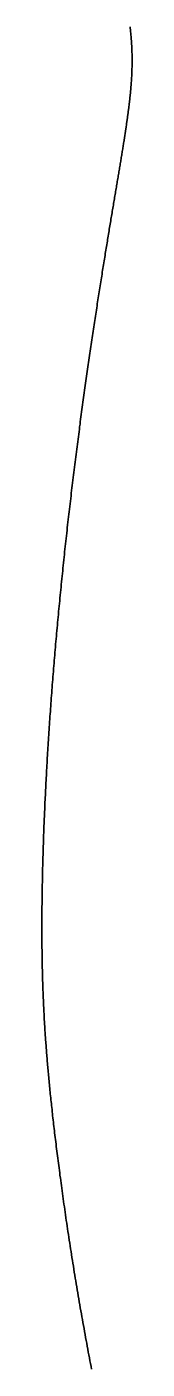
# Model space of a CAD drawing. Header units: inches. Extents: x 130170 to 284068, y 377793 to 804530.
# Drawn here: x 253575.8 to 253580.6, y 738695.2 to 738765.7 of the extents above; entities that cross this region are included whole.
import ezdxf

# ---------------------------------------------------------------- set-up
doc = ezdxf.new("R2010")
doc.units = ezdxf.units.IN
doc.header["$MEASUREMENT"] = 0
doc.layers.add('muni_il', color=7, linetype='Continuous')

msp = doc.modelspace()

# ---------------------------------------------------------------- linework, layer by layer
at = {"layer": 'muni_il'}
for points in [[(253580.468, 738765.692), (253580.473, 738765.646), (253580.479, 738765.6), (253580.484, 738765.554), (253580.488, 738765.508), (253580.493, 738765.463), (253580.498, 738765.417), (253580.502, 738765.372), (253580.507, 738765.327), (253580.511, 738765.282), (253580.515, 738765.238), (253580.519, 738765.193), (253580.522, 738765.149), (253580.526, 738765.104), (253580.53, 738765.06), (253580.533, 738765.016), (253580.536, 738764.972), (253580.539, 738764.929), (253580.542, 738764.885), (253580.545, 738764.842), (253580.548, 738764.798), (253580.55, 738764.755), (253580.553, 738764.712), (253580.555, 738764.668), (253580.557, 738764.625), (253580.559, 738764.582), (253580.561, 738764.539), (253580.563, 738764.497), (253580.565, 738764.454), (253580.566, 738764.411), (253580.568, 738764.368), (253580.569, 738764.326), (253580.57, 738764.283), (253580.571, 738764.241), (253580.572, 738764.198), (253580.573, 738764.155), (253580.573, 738764.113), (253580.574, 738764.07), (253580.574, 738764.028), (253580.575, 738763.986), (253580.575, 738763.943), (253580.575, 738763.901), (253580.575, 738763.858), (253580.574, 738763.816), (253580.574, 738763.773), (253580.573, 738763.731), (253580.573, 738763.688), (253580.572, 738763.646), (253580.571, 738763.603), (253580.57, 738763.56), (253580.569, 738763.518), (253580.568, 738763.475), (253580.567, 738763.432), (253580.565, 738763.389), (253580.564, 738763.346), (253580.562, 738763.303), (253580.56, 738763.26), (253580.558, 738763.217), (253580.556, 738763.174), (253580.554, 738763.13), (253580.552, 738763.087), (253580.549, 738763.043), (253580.547, 738762.999), (253580.544, 738762.956), (253580.541, 738762.912), (253580.539, 738762.868), (253580.536, 738762.823), (253580.533, 738762.779), (253580.529, 738762.735), (253580.526, 738762.69), (253580.523, 738762.645), (253580.519, 738762.6), (253580.515, 738762.555), (253580.512, 738762.51), (253580.508, 738762.465), (253580.504, 738762.419), (253580.5, 738762.374), (253580.495, 738762.328), (253580.491, 738762.281), (253580.486, 738762.235), (253580.482, 738762.189), (253580.477, 738762.142), (253580.473, 738762.095), (253580.468, 738762.048), (253580.463, 738762.001), (253580.458, 738761.953), (253580.452, 738761.906), (253580.447, 738761.858), (253580.441, 738761.81), (253580.436, 738761.761), (253580.43, 738761.712), (253580.425, 738761.664), (253580.419, 738761.614), (253580.413, 738761.565), (253580.407, 738761.515), (253580.4, 738761.465), (253580.394, 738761.415), (253580.388, 738761.365), (253580.381, 738761.314), (253580.375, 738761.263), (253580.368, 738761.212), (253580.361, 738761.16), (253580.354, 738761.109), (253580.347, 738761.056), (253580.34, 738761.004), (253580.333, 738760.951), (253580.325, 738760.898), (253580.318, 738760.845), (253580.31, 738760.791), (253580.303, 738760.737), (253580.295, 738760.683), (253580.287, 738760.628), (253580.279, 738760.573), (253580.271, 738760.518), (253580.263, 738760.463), (253580.255, 738760.407), (253580.246, 738760.351), (253580.238, 738760.294), (253580.229, 738760.237), (253580.221, 738760.18), (253580.212, 738760.122), (253580.203, 738760.064), (253580.194, 738760.006), (253580.185, 738759.947), (253580.176, 738759.888), (253580.167, 738759.829), (253580.157, 738759.769), (253580.148, 738759.709), (253580.138, 738759.648), (253580.129, 738759.587), (253580.119, 738759.526), (253580.109, 738759.464), (253580.099, 738759.402), (253580.089, 738759.34), (253580.079, 738759.277), (253580.069, 738759.213), (253580.058, 738759.15), (253580.048, 738759.086), (253580.037, 738759.021), (253580.027, 738758.956), (253580.016, 738758.891), (253580.005, 738758.825), (253579.995, 738758.759), (253579.984, 738758.693), (253579.973, 738758.626), (253579.961, 738758.558), (253579.95, 738758.49), (253579.939, 738758.422), (253579.928, 738758.354), (253579.916, 738758.285), (253579.904, 738758.215), (253579.893, 738758.145), (253579.881, 738758.075), (253579.869, 738758.004), (253579.857, 738757.933), (253579.845, 738757.861), (253579.833, 738757.789), (253579.821, 738757.716), (253579.809, 738757.643), (253579.796, 738757.569), (253579.784, 738757.496), (253579.771, 738757.421), (253579.759, 738757.346), (253579.746, 738757.271), (253579.733, 738757.195), (253579.721, 738757.119), (253579.708, 738757.042), (253579.695, 738756.965), (253579.682, 738756.888), (253579.668, 738756.809), (253579.655, 738756.731), (253579.642, 738756.652), (253579.628, 738756.572), (253579.615, 738756.492), (253579.602, 738756.412), (253579.588, 738756.331), (253579.574, 738756.25), (253579.56, 738756.168), (253579.547, 738756.086), (253579.533, 738756.003), (253579.519, 738755.919), (253579.505, 738755.836), (253579.491, 738755.751), (253579.476, 738755.667), (253579.462, 738755.581), (253579.448, 738755.496), (253579.433, 738755.41), (253579.419, 738755.323), (253579.404, 738755.236), (253579.39, 738755.148), (253579.375, 738755.06), (253579.36, 738754.972), (253579.345, 738754.883), (253579.331, 738754.793), (253579.316, 738754.703), (253579.301, 738754.612), (253579.286, 738754.521), (253579.271, 738754.43), (253579.255, 738754.338), (253579.24, 738754.246), (253579.225, 738754.153), (253579.21, 738754.059), (253579.194, 738753.965), (253579.179, 738753.871), (253579.163, 738753.776), (253579.148, 738753.681), (253579.132, 738753.585), (253579.116, 738753.488), (253579.101, 738753.391), (253579.085, 738753.294), (253579.069, 738753.196), (253579.053, 738753.098), (253579.037, 738752.999), (253579.021, 738752.9), (253579.005, 738752.8), (253578.989, 738752.7), (253578.973, 738752.599), (253578.957, 738752.498), (253578.94, 738752.396), (253578.924, 738752.294), (253578.908, 738752.191), (253578.891, 738752.088), (253578.875, 738751.985), (253578.859, 738751.881), (253578.842, 738751.776), (253578.826, 738751.671), (253578.809, 738751.566), (253578.793, 738751.46), (253578.776, 738751.353), (253578.759, 738751.246), (253578.742, 738751.139), (253578.726, 738751.031), (253578.709, 738750.922), (253578.692, 738750.814), (253578.675, 738750.704), (253578.658, 738750.595), (253578.642, 738750.484), (253578.625, 738750.374), (253578.608, 738750.263), (253578.591, 738750.151), (253578.574, 738750.039), (253578.557, 738749.927), (253578.54, 738749.814), (253578.522, 738749.7), (253578.505, 738749.586), (253578.488, 738749.472), (253578.471, 738749.357), (253578.454, 738749.242), (253578.437, 738749.126), (253578.42, 738749.01), (253578.402, 738748.894), (253578.385, 738748.777), (253578.368, 738748.659), (253578.35, 738748.541), (253578.333, 738748.423), (253578.316, 738748.304), (253578.298, 738748.185), (253578.281, 738748.066), (253578.264, 738747.946), (253578.247, 738747.825), (253578.229, 738747.704), (253578.212, 738747.583), (253578.194, 738747.462), (253578.177, 738747.339), (253578.16, 738747.217), (253578.142, 738747.094), (253578.125, 738746.971), (253578.107, 738746.847), (253578.09, 738746.723), (253578.073, 738746.599), (253578.055, 738746.474), (253578.038, 738746.348), (253578.021, 738746.223), (253578.003, 738746.097), (253577.986, 738745.97), (253577.968, 738745.843), (253577.951, 738745.716), (253577.934, 738745.589), (253577.916, 738745.461), (253577.899, 738745.332), (253577.882, 738745.204), (253577.864, 738745.075), (253577.847, 738744.945), (253577.83, 738744.816), (253577.812, 738744.686), (253577.795, 738744.555), (253577.778, 738744.424), (253577.761, 738744.293), (253577.744, 738744.162), (253577.726, 738744.03), (253577.709, 738743.898), (253577.692, 738743.766), (253577.675, 738743.633), (253577.658, 738743.5), (253577.641, 738743.367), (253577.624, 738743.233), (253577.607, 738743.099), (253577.59, 738742.965), (253577.573, 738742.83), (253577.556, 738742.695), (253577.539, 738742.56), (253577.522, 738742.425), (253577.505, 738742.289), (253577.489, 738742.153), (253577.472, 738742.017), (253577.455, 738741.88), (253577.439, 738741.743), (253577.422, 738741.606), (253577.405, 738741.469), (253577.389, 738741.332), (253577.372, 738741.194), (253577.356, 738741.056), (253577.339, 738740.918), (253577.323, 738740.779), (253577.307, 738740.641), (253577.291, 738740.502), (253577.274, 738740.363), (253577.258, 738740.223), (253577.242, 738740.084), (253577.226, 738739.944), (253577.21, 738739.804), (253577.194, 738739.664), (253577.178, 738739.524), (253577.162, 738739.383), (253577.146, 738739.243), (253577.131, 738739.102), (253577.115, 738738.961), (253577.099, 738738.82), (253577.084, 738738.679), (253577.068, 738738.537), (253577.053, 738738.396), (253577.038, 738738.254), (253577.022, 738738.112), (253577.007, 738737.97), (253576.992, 738737.828), (253576.977, 738737.686), (253576.962, 738737.544), (253576.947, 738737.401), (253576.932, 738737.259), (253576.917, 738737.116), (253576.902, 738736.974), (253576.888, 738736.831), (253576.873, 738736.688), (253576.859, 738736.545), (253576.844, 738736.402), (253576.83, 738736.259), (253576.816, 738736.116), (253576.801, 738735.973), (253576.787, 738735.83), (253576.773, 738735.687), (253576.759, 738735.544), (253576.745, 738735.401), (253576.732, 738735.258), (253576.718, 738735.115), (253576.704, 738734.971), (253576.691, 738734.828), (253576.677, 738734.685), (253576.664, 738734.542), (253576.651, 738734.399), (253576.638, 738734.256), (253576.625, 738734.113), (253576.612, 738733.97), (253576.599, 738733.827), (253576.586, 738733.684), (253576.573, 738733.541), (253576.561, 738733.399), (253576.548, 738733.256), (253576.536, 738733.114), (253576.523, 738732.971), (253576.511, 738732.829), (253576.499, 738732.686), (253576.487, 738732.544), (253576.475, 738732.402), (253576.463, 738732.26), (253576.452, 738732.119), (253576.44, 738731.977), (253576.428, 738731.836), (253576.417, 738731.694), (253576.406, 738731.553), (253576.395, 738731.412), (253576.383, 738731.271), (253576.372, 738731.13), (253576.362, 738730.99), (253576.351, 738730.85), (253576.34, 738730.71), (253576.33, 738730.57), (253576.319, 738730.43), (253576.309, 738730.29), (253576.298, 738730.151), (253576.288, 738730.012), (253576.278, 738729.873), (253576.268, 738729.735), (253576.259, 738729.596), (253576.249, 738729.458), (253576.239, 738729.321), (253576.23, 738729.183), (253576.22, 738729.046), (253576.211, 738728.909), (253576.202, 738728.772), (253576.193, 738728.636), (253576.184, 738728.5), (253576.175, 738728.364), (253576.167, 738728.228), (253576.158, 738728.093), (253576.15, 738727.958), (253576.141, 738727.823), (253576.133, 738727.689), (253576.125, 738727.555), (253576.117, 738727.422), (253576.109, 738727.289), (253576.101, 738727.156), (253576.093, 738727.023), (253576.086, 738726.891), (253576.078, 738726.76), (253576.071, 738726.628), (253576.064, 738726.497), (253576.057, 738726.367), (253576.05, 738726.236), (253576.043, 738726.107), (253576.036, 738725.977), (253576.03, 738725.848), (253576.023, 738725.72), (253576.016, 738725.592), (253576.01, 738725.464), (253576.004, 738725.337), (253575.998, 738725.21), (253575.992, 738725.083), (253575.986, 738724.957), (253575.98, 738724.832), (253575.975, 738724.707), (253575.969, 738724.582), (253575.964, 738724.458), (253575.958, 738724.334), (253575.953, 738724.211), (253575.948, 738724.088), (253575.943, 738723.966), (253575.938, 738723.844), (253575.933, 738723.723), (253575.929, 738723.602), (253575.924, 738723.482), (253575.92, 738723.362), (253575.915, 738723.243), (253575.911, 738723.124), (253575.907, 738723.005), (253575.903, 738722.888), (253575.899, 738722.77), (253575.895, 738722.654), (253575.892, 738722.537), (253575.888, 738722.422), (253575.885, 738722.306), (253575.881, 738722.192), (253575.878, 738722.078), (253575.875, 738721.964), (253575.872, 738721.851), (253575.868, 738721.738), (253575.866, 738721.626), (253575.863, 738721.514), (253575.86, 738721.404), (253575.858, 738721.293), (253575.855, 738721.183), (253575.853, 738721.074), (253575.85, 738720.965), (253575.848, 738720.857), (253575.846, 738720.749), (253575.844, 738720.641), (253575.842, 738720.535), (253575.84, 738720.429), (253575.838, 738720.323), (253575.837, 738720.218), (253575.835, 738720.113), (253575.834, 738720.009), (253575.833, 738719.906), (253575.831, 738719.803), (253575.83, 738719.7), (253575.829, 738719.598), (253575.828, 738719.497), (253575.827, 738719.396), (253575.826, 738719.296), (253575.826, 738719.196), (253575.825, 738719.097), (253575.824, 738718.998), (253575.824, 738718.9), (253575.823, 738718.802), (253575.823, 738718.705), (253575.823, 738718.608), (253575.823, 738718.512), (253575.823, 738718.416), (253575.823, 738718.321), (253575.823, 738718.226), (253575.823, 738718.132), (253575.823, 738718.038), (253575.824, 738717.944), (253575.824, 738717.851), (253575.825, 738717.759), (253575.825, 738717.667), (253575.826, 738717.575), (253575.827, 738717.484), (253575.827, 738717.394), (253575.828, 738717.303), (253575.829, 738717.213), (253575.83, 738717.124), (253575.831, 738717.035), (253575.833, 738716.946), (253575.834, 738716.858), (253575.835, 738716.77), (253575.837, 738716.683), (253575.838, 738716.596), (253575.84, 738716.509), (253575.842, 738716.422), (253575.843, 738716.336), (253575.845, 738716.251), (253575.847, 738716.165), (253575.849, 738716.08), (253575.851, 738715.995), (253575.853, 738715.911), (253575.856, 738715.827), (253575.858, 738715.743), (253575.86, 738715.659), (253575.863, 738715.575), (253575.865, 738715.492), (253575.868, 738715.409), (253575.871, 738715.326), (253575.874, 738715.244), (253575.876, 738715.161), (253575.879, 738715.079), (253575.882, 738714.997), (253575.886, 738714.915), (253575.889, 738714.833), (253575.892, 738714.752), (253575.895, 738714.67), (253575.899, 738714.589), (253575.902, 738714.507), (253575.906, 738714.426), (253575.91, 738714.345), (253575.913, 738714.264), (253575.917, 738714.183), (253575.921, 738714.102), (253575.925, 738714.02), (253575.929, 738713.939), (253575.934, 738713.858), (253575.938, 738713.777), (253575.942, 738713.696), (253575.947, 738713.614), (253575.951, 738713.533), (253575.956, 738713.452), (253575.961, 738713.37), (253575.966, 738713.288), (253575.971, 738713.207), (253575.976, 738713.125), (253575.981, 738713.042), (253575.986, 738712.96), (253575.992, 738712.877), (253575.997, 738712.795), (253576.003, 738712.712), (253576.009, 738712.628), (253576.014, 738712.545), (253576.02, 738712.461), (253576.026, 738712.377), (253576.032, 738712.292), (253576.039, 738712.208), (253576.045, 738712.123), (253576.052, 738712.037), (253576.058, 738711.951), (253576.065, 738711.865), (253576.072, 738711.778), (253576.079, 738711.691), (253576.086, 738711.604), (253576.093, 738711.516), (253576.1, 738711.427), (253576.108, 738711.339), (253576.115, 738711.249), (253576.123, 738711.159), (253576.131, 738711.069), (253576.139, 738710.978), (253576.147, 738710.886), (253576.156, 738710.794), (253576.164, 738710.702), (253576.173, 738710.608), (253576.181, 738710.514), (253576.19, 738710.42), (253576.199, 738710.325), (253576.209, 738710.229), (253576.218, 738710.132), (253576.227, 738710.035), (253576.237, 738709.937), (253576.247, 738709.839), (253576.257, 738709.74), (253576.267, 738709.64), (253576.277, 738709.539), (253576.288, 738709.438), (253576.299, 738709.335), (253576.309, 738709.232), (253576.321, 738709.129), (253576.332, 738709.024), (253576.343, 738708.919), (253576.355, 738708.813), (253576.366, 738708.706), (253576.378, 738708.598), (253576.39, 738708.489), (253576.403, 738708.38), (253576.415, 738708.269), (253576.428, 738708.158), (253576.441, 738708.046), (253576.454, 738707.933), (253576.467, 738707.82), (253576.48, 738707.705), (253576.494, 738707.589), (253576.508, 738707.473), (253576.522, 738707.356), (253576.536, 738707.238), (253576.551, 738707.119), (253576.566, 738706.999), (253576.581, 738706.878), (253576.596, 738706.756), (253576.611, 738706.633), (253576.627, 738706.51), (253576.642, 738706.385), (253576.658, 738706.26), (253576.675, 738706.134), (253576.691, 738706.006), (253576.708, 738705.878), (253576.724, 738705.75), (253576.742, 738705.62), (253576.759, 738705.489), (253576.776, 738705.357), (253576.794, 738705.225), (253576.812, 738705.092), (253576.83, 738704.957), (253576.849, 738704.822), (253576.868, 738704.687), (253576.886, 738704.55), (253576.906, 738704.412), (253576.925, 738704.274), (253576.944, 738704.135), (253576.964, 738703.995), (253576.984, 738703.854), (253577.005, 738703.713), (253577.025, 738703.57), (253577.046, 738703.427), (253577.067, 738703.284), (253577.088, 738703.139), (253577.109, 738702.994), (253577.131, 738702.848), (253577.153, 738702.702), (253577.175, 738702.554), (253577.197, 738702.407), (253577.22, 738702.258), (253577.242, 738702.109), (253577.265, 738701.959), (253577.288, 738701.809), (253577.312, 738701.659), (253577.335, 738701.507), (253577.359, 738701.356), (253577.383, 738701.203), (253577.407, 738701.051), (253577.432, 738700.898), (253577.456, 738700.744), (253577.481, 738700.59), (253577.506, 738700.436), (253577.531, 738700.281), (253577.557, 738700.126), (253577.582, 738699.971), (253577.608, 738699.816), (253577.634, 738699.66), (253577.66, 738699.504), (253577.686, 738699.348), (253577.713, 738699.192), (253577.739, 738699.035), (253577.766, 738698.879), (253577.793, 738698.722), (253577.82, 738698.566), (253577.847, 738698.409), (253577.874, 738698.252), (253577.902, 738698.096), (253577.929, 738697.94), (253577.957, 738697.783), (253577.985, 738697.627), (253578.013, 738697.471), (253578.041, 738697.316), (253578.069, 738697.16), (253578.097, 738697.005), (253578.126, 738696.85), (253578.154, 738696.695), (253578.182, 738696.541), (253578.211, 738696.387), (253578.24, 738696.234), (253578.268, 738696.081), (253578.297, 738695.929), (253578.326, 738695.777), (253578.355, 738695.625), (253578.384, 738695.475), (253578.412, 738695.325), (253578.441, 738695.175)], [(253578.441, 738695.175), (253578.412, 738695.325), (253578.384, 738695.475), (253578.355, 738695.625), (253578.326, 738695.777), (253578.297, 738695.929), (253578.268, 738696.081), (253578.24, 738696.234), (253578.211, 738696.387), (253578.182, 738696.541), (253578.154, 738696.695), (253578.126, 738696.85), (253578.097, 738697.005), (253578.069, 738697.16), (253578.041, 738697.316), (253578.013, 738697.471), (253577.985, 738697.627), (253577.957, 738697.783), (253577.929, 738697.94), (253577.902, 738698.096), (253577.874, 738698.252), (253577.847, 738698.409), (253577.82, 738698.566), (253577.793, 738698.722), (253577.766, 738698.879), (253577.739, 738699.035), (253577.713, 738699.192), (253577.686, 738699.348), (253577.66, 738699.504), (253577.634, 738699.66), (253577.608, 738699.816), (253577.582, 738699.971), (253577.557, 738700.126), (253577.531, 738700.281), (253577.506, 738700.436), (253577.481, 738700.59), (253577.456, 738700.744), (253577.432, 738700.898), (253577.407, 738701.051), (253577.383, 738701.203), (253577.359, 738701.356), (253577.335, 738701.507), (253577.312, 738701.659), (253577.288, 738701.809), (253577.265, 738701.959), (253577.242, 738702.109), (253577.22, 738702.258), (253577.197, 738702.407), (253577.175, 738702.554), (253577.153, 738702.702), (253577.131, 738702.848), (253577.109, 738702.994), (253577.088, 738703.139), (253577.067, 738703.284), (253577.046, 738703.427), (253577.025, 738703.57), (253577.005, 738703.713), (253576.984, 738703.854), (253576.964, 738703.995), (253576.944, 738704.135), (253576.925, 738704.274), (253576.906, 738704.412), (253576.886, 738704.55), (253576.868, 738704.687), (253576.849, 738704.822), (253576.83, 738704.957), (253576.812, 738705.092), (253576.794, 738705.225), (253576.776, 738705.357), (253576.759, 738705.489), (253576.742, 738705.62), (253576.724, 738705.75), (253576.708, 738705.878), (253576.691, 738706.006), (253576.675, 738706.134), (253576.658, 738706.26), (253576.642, 738706.385), (253576.627, 738706.51), (253576.611, 738706.633), (253576.596, 738706.756), (253576.581, 738706.878), (253576.566, 738706.999), (253576.551, 738707.119), (253576.536, 738707.238), (253576.522, 738707.356), (253576.508, 738707.473), (253576.494, 738707.589), (253576.48, 738707.705), (253576.467, 738707.82), (253576.454, 738707.933), (253576.441, 738708.046), (253576.428, 738708.158), (253576.415, 738708.269), (253576.403, 738708.38), (253576.39, 738708.489), (253576.378, 738708.598), (253576.366, 738708.706), (253576.355, 738708.813), (253576.343, 738708.919), (253576.332, 738709.024), (253576.321, 738709.129), (253576.309, 738709.232), (253576.299, 738709.335), (253576.288, 738709.438), (253576.277, 738709.539), (253576.267, 738709.64), (253576.257, 738709.74), (253576.247, 738709.839), (253576.237, 738709.937), (253576.227, 738710.035), (253576.218, 738710.132), (253576.209, 738710.229), (253576.199, 738710.325), (253576.19, 738710.42), (253576.181, 738710.514), (253576.173, 738710.608), (253576.164, 738710.702), (253576.156, 738710.794), (253576.147, 738710.886), (253576.139, 738710.978), (253576.131, 738711.069), (253576.123, 738711.159), (253576.115, 738711.249), (253576.108, 738711.339), (253576.1, 738711.427), (253576.093, 738711.516), (253576.086, 738711.604), (253576.079, 738711.691), (253576.072, 738711.778), (253576.065, 738711.865), (253576.058, 738711.951), (253576.052, 738712.037), (253576.045, 738712.123), (253576.039, 738712.208), (253576.032, 738712.292), (253576.026, 738712.377), (253576.02, 738712.461), (253576.014, 738712.545), (253576.009, 738712.628), (253576.003, 738712.712), (253575.997, 738712.795), (253575.992, 738712.877), (253575.986, 738712.96), (253575.981, 738713.042), (253575.976, 738713.125), (253575.971, 738713.207), (253575.966, 738713.288), (253575.961, 738713.37), (253575.956, 738713.452), (253575.951, 738713.533), (253575.947, 738713.614), (253575.942, 738713.696), (253575.938, 738713.777), (253575.934, 738713.858), (253575.929, 738713.939), (253575.925, 738714.02), (253575.921, 738714.102), (253575.917, 738714.183), (253575.913, 738714.264), (253575.91, 738714.345), (253575.906, 738714.426), (253575.902, 738714.507), (253575.899, 738714.589), (253575.895, 738714.67), (253575.892, 738714.752), (253575.889, 738714.833), (253575.886, 738714.915), (253575.882, 738714.997), (253575.879, 738715.079), (253575.876, 738715.161), (253575.874, 738715.244), (253575.871, 738715.326), (253575.868, 738715.409), (253575.865, 738715.492), (253575.863, 738715.575), (253575.86, 738715.659), (253575.858, 738715.743), (253575.856, 738715.827), (253575.853, 738715.911), (253575.851, 738715.995), (253575.849, 738716.08), (253575.847, 738716.165), (253575.845, 738716.251), (253575.843, 738716.336), (253575.842, 738716.422), (253575.84, 738716.509), (253575.838, 738716.596), (253575.837, 738716.683), (253575.835, 738716.77), (253575.834, 738716.858), (253575.833, 738716.946), (253575.831, 738717.035), (253575.83, 738717.124), (253575.829, 738717.213), (253575.828, 738717.303), (253575.827, 738717.394), (253575.827, 738717.484), (253575.826, 738717.575), (253575.825, 738717.667), (253575.825, 738717.759), (253575.824, 738717.851), (253575.824, 738717.944), (253575.823, 738718.038), (253575.823, 738718.132), (253575.823, 738718.226), (253575.823, 738718.321), (253575.823, 738718.416), (253575.823, 738718.512), (253575.823, 738718.608), (253575.823, 738718.705), (253575.823, 738718.802), (253575.824, 738718.9), (253575.824, 738718.998), (253575.825, 738719.097), (253575.826, 738719.196), (253575.826, 738719.296), (253575.827, 738719.396), (253575.828, 738719.497), (253575.829, 738719.598), (253575.83, 738719.7), (253575.831, 738719.803), (253575.833, 738719.906), (253575.834, 738720.009), (253575.835, 738720.113), (253575.837, 738720.218), (253575.838, 738720.323), (253575.84, 738720.429), (253575.842, 738720.535), (253575.844, 738720.641), (253575.846, 738720.749), (253575.848, 738720.857), (253575.85, 738720.965), (253575.853, 738721.074), (253575.855, 738721.183), (253575.858, 738721.293), (253575.86, 738721.404), (253575.863, 738721.514), (253575.866, 738721.626), (253575.868, 738721.738), (253575.872, 738721.851), (253575.875, 738721.964), (253575.878, 738722.078), (253575.881, 738722.192), (253575.885, 738722.306), (253575.888, 738722.422), (253575.892, 738722.537), (253575.895, 738722.654), (253575.899, 738722.77), (253575.903, 738722.888), (253575.907, 738723.005), (253575.911, 738723.124), (253575.915, 738723.243), (253575.92, 738723.362), (253575.924, 738723.482), (253575.929, 738723.602), (253575.933, 738723.723), (253575.938, 738723.844), (253575.943, 738723.966), (253575.948, 738724.088), (253575.953, 738724.211), (253575.958, 738724.334), (253575.964, 738724.458), (253575.969, 738724.582), (253575.975, 738724.707), (253575.98, 738724.832), (253575.986, 738724.957), (253575.992, 738725.083), (253575.998, 738725.21), (253576.004, 738725.337), (253576.01, 738725.464), (253576.016, 738725.592), (253576.023, 738725.72), (253576.03, 738725.848), (253576.036, 738725.977), (253576.043, 738726.107), (253576.05, 738726.236), (253576.057, 738726.367), (253576.064, 738726.497), (253576.071, 738726.628), (253576.078, 738726.76), (253576.086, 738726.891), (253576.093, 738727.023), (253576.101, 738727.156), (253576.109, 738727.289), (253576.117, 738727.422), (253576.125, 738727.555), (253576.133, 738727.689), (253576.141, 738727.823), (253576.15, 738727.958), (253576.158, 738728.093), (253576.167, 738728.228), (253576.175, 738728.364), (253576.184, 738728.5), (253576.193, 738728.636), (253576.202, 738728.772), (253576.211, 738728.909), (253576.22, 738729.046), (253576.23, 738729.183), (253576.239, 738729.321), (253576.249, 738729.458), (253576.259, 738729.596), (253576.268, 738729.735), (253576.278, 738729.873), (253576.288, 738730.012), (253576.298, 738730.151), (253576.309, 738730.29), (253576.319, 738730.43), (253576.33, 738730.57), (253576.34, 738730.71), (253576.351, 738730.85), (253576.362, 738730.99), (253576.372, 738731.13), (253576.383, 738731.271), (253576.395, 738731.412), (253576.406, 738731.553), (253576.417, 738731.694), (253576.428, 738731.836), (253576.44, 738731.977), (253576.452, 738732.119), (253576.463, 738732.26), (253576.475, 738732.402), (253576.487, 738732.544), (253576.499, 738732.686), (253576.511, 738732.829), (253576.523, 738732.971), (253576.536, 738733.114), (253576.548, 738733.256), (253576.561, 738733.399), (253576.573, 738733.541), (253576.586, 738733.684), (253576.599, 738733.827), (253576.612, 738733.97), (253576.625, 738734.113), (253576.638, 738734.256), (253576.651, 738734.399), (253576.664, 738734.542), (253576.677, 738734.685), (253576.691, 738734.828), (253576.704, 738734.971), (253576.718, 738735.115), (253576.732, 738735.258), (253576.745, 738735.401), (253576.759, 738735.544), (253576.773, 738735.687), (253576.787, 738735.83), (253576.801, 738735.973), (253576.816, 738736.116), (253576.83, 738736.259), (253576.844, 738736.402), (253576.859, 738736.545), (253576.873, 738736.688), (253576.888, 738736.831), (253576.902, 738736.974), (253576.917, 738737.116), (253576.932, 738737.259), (253576.947, 738737.401), (253576.962, 738737.544), (253576.977, 738737.686), (253576.992, 738737.828), (253577.007, 738737.97), (253577.022, 738738.112), (253577.038, 738738.254), (253577.053, 738738.396), (253577.068, 738738.537), (253577.084, 738738.679), (253577.099, 738738.82), (253577.115, 738738.961), (253577.131, 738739.102), (253577.146, 738739.243), (253577.162, 738739.383), (253577.178, 738739.524), (253577.194, 738739.664), (253577.21, 738739.804), (253577.226, 738739.944), (253577.242, 738740.084), (253577.258, 738740.223), (253577.274, 738740.363), (253577.291, 738740.502), (253577.307, 738740.641), (253577.323, 738740.779), (253577.339, 738740.918), (253577.356, 738741.056), (253577.372, 738741.194), (253577.389, 738741.332), (253577.405, 738741.469), (253577.422, 738741.606), (253577.439, 738741.743), (253577.455, 738741.88), (253577.472, 738742.017), (253577.489, 738742.153), (253577.505, 738742.289), (253577.522, 738742.425), (253577.539, 738742.56), (253577.556, 738742.695), (253577.573, 738742.83), (253577.59, 738742.965), (253577.607, 738743.099), (253577.624, 738743.233), (253577.641, 738743.367), (253577.658, 738743.5), (253577.675, 738743.633), (253577.692, 738743.766), (253577.709, 738743.898), (253577.726, 738744.03), (253577.744, 738744.162), (253577.761, 738744.293), (253577.778, 738744.424), (253577.795, 738744.555), (253577.812, 738744.686), (253577.83, 738744.816), (253577.847, 738744.945), (253577.864, 738745.075), (253577.882, 738745.204), (253577.899, 738745.332), (253577.916, 738745.461), (253577.934, 738745.589), (253577.951, 738745.716), (253577.968, 738745.843), (253577.986, 738745.97), (253578.003, 738746.097), (253578.021, 738746.223), (253578.038, 738746.348), (253578.055, 738746.474), (253578.073, 738746.599), (253578.09, 738746.723), (253578.107, 738746.847), (253578.125, 738746.971), (253578.142, 738747.094), (253578.16, 738747.217), (253578.177, 738747.339), (253578.194, 738747.462), (253578.212, 738747.583), (253578.229, 738747.704), (253578.247, 738747.825), (253578.264, 738747.946), (253578.281, 738748.066), (253578.298, 738748.185), (253578.316, 738748.304), (253578.333, 738748.423), (253578.35, 738748.541), (253578.368, 738748.659), (253578.385, 738748.777), (253578.402, 738748.894), (253578.42, 738749.01), (253578.437, 738749.126), (253578.454, 738749.242), (253578.471, 738749.357), (253578.488, 738749.472), (253578.505, 738749.586), (253578.522, 738749.7), (253578.54, 738749.814), (253578.557, 738749.927), (253578.574, 738750.039), (253578.591, 738750.151), (253578.608, 738750.263), (253578.625, 738750.374), (253578.642, 738750.484), (253578.658, 738750.595), (253578.675, 738750.704), (253578.692, 738750.814), (253578.709, 738750.922), (253578.726, 738751.031), (253578.742, 738751.139), (253578.759, 738751.246), (253578.776, 738751.353), (253578.793, 738751.46), (253578.809, 738751.566), (253578.826, 738751.671), (253578.842, 738751.776), (253578.859, 738751.881), (253578.875, 738751.985), (253578.891, 738752.088), (253578.908, 738752.191), (253578.924, 738752.294), (253578.94, 738752.396), (253578.957, 738752.498), (253578.973, 738752.599), (253578.989, 738752.7), (253579.005, 738752.8), (253579.021, 738752.9), (253579.037, 738752.999), (253579.053, 738753.098), (253579.069, 738753.196), (253579.085, 738753.294), (253579.101, 738753.391), (253579.116, 738753.488), (253579.132, 738753.585), (253579.148, 738753.681), (253579.163, 738753.776), (253579.179, 738753.871), (253579.194, 738753.965), (253579.21, 738754.059), (253579.225, 738754.153), (253579.24, 738754.246), (253579.255, 738754.338), (253579.271, 738754.43), (253579.286, 738754.521), (253579.301, 738754.612), (253579.316, 738754.703), (253579.331, 738754.793), (253579.345, 738754.883), (253579.36, 738754.972), (253579.375, 738755.06), (253579.39, 738755.148), (253579.404, 738755.236), (253579.419, 738755.323), (253579.433, 738755.41), (253579.448, 738755.496), (253579.462, 738755.581), (253579.476, 738755.667), (253579.491, 738755.751), (253579.505, 738755.836), (253579.519, 738755.919), (253579.533, 738756.003), (253579.547, 738756.086), (253579.56, 738756.168), (253579.574, 738756.25), (253579.588, 738756.331), (253579.602, 738756.412), (253579.615, 738756.492), (253579.628, 738756.572), (253579.642, 738756.652), (253579.655, 738756.731), (253579.668, 738756.809), (253579.682, 738756.888), (253579.695, 738756.965), (253579.708, 738757.042), (253579.721, 738757.119), (253579.733, 738757.195), (253579.746, 738757.271), (253579.759, 738757.346), (253579.771, 738757.421), (253579.784, 738757.496), (253579.796, 738757.569), (253579.809, 738757.643), (253579.821, 738757.716), (253579.833, 738757.789), (253579.845, 738757.861), (253579.857, 738757.933), (253579.869, 738758.004), (253579.881, 738758.075), (253579.893, 738758.145), (253579.904, 738758.215), (253579.916, 738758.285), (253579.928, 738758.354), (253579.939, 738758.422), (253579.95, 738758.49), (253579.961, 738758.558), (253579.973, 738758.626), (253579.984, 738758.693), (253579.995, 738758.759), (253580.005, 738758.825), (253580.016, 738758.891), (253580.027, 738758.956), (253580.037, 738759.021), (253580.048, 738759.086), (253580.058, 738759.15), (253580.069, 738759.213), (253580.079, 738759.277), (253580.089, 738759.34), (253580.099, 738759.402), (253580.109, 738759.464), (253580.119, 738759.526), (253580.129, 738759.587), (253580.138, 738759.648), (253580.148, 738759.709), (253580.157, 738759.769), (253580.167, 738759.829), (253580.176, 738759.888), (253580.185, 738759.947), (253580.194, 738760.006), (253580.203, 738760.064), (253580.212, 738760.122), (253580.221, 738760.18), (253580.229, 738760.237), (253580.238, 738760.294), (253580.246, 738760.351), (253580.255, 738760.407), (253580.263, 738760.463), (253580.271, 738760.518), (253580.279, 738760.573), (253580.287, 738760.628), (253580.295, 738760.683), (253580.303, 738760.737), (253580.31, 738760.791), (253580.318, 738760.845), (253580.325, 738760.898), (253580.333, 738760.951), (253580.34, 738761.004), (253580.347, 738761.056), (253580.354, 738761.109), (253580.361, 738761.16), (253580.368, 738761.212), (253580.375, 738761.263), (253580.381, 738761.314), (253580.388, 738761.365), (253580.394, 738761.415), (253580.4, 738761.465), (253580.407, 738761.515), (253580.413, 738761.565), (253580.419, 738761.614), (253580.425, 738761.664), (253580.43, 738761.712), (253580.436, 738761.761), (253580.441, 738761.81), (253580.447, 738761.858), (253580.452, 738761.906), (253580.458, 738761.953), (253580.463, 738762.001), (253580.468, 738762.048), (253580.473, 738762.095), (253580.477, 738762.142), (253580.482, 738762.189), (253580.486, 738762.235), (253580.491, 738762.281), (253580.495, 738762.328), (253580.5, 738762.374), (253580.504, 738762.419), (253580.508, 738762.465), (253580.512, 738762.51), (253580.515, 738762.555), (253580.519, 738762.6), (253580.523, 738762.645), (253580.526, 738762.69), (253580.529, 738762.735), (253580.533, 738762.779), (253580.536, 738762.823), (253580.539, 738762.868), (253580.541, 738762.912), (253580.544, 738762.956), (253580.547, 738762.999), (253580.549, 738763.043), (253580.552, 738763.087), (253580.554, 738763.13), (253580.556, 738763.174), (253580.558, 738763.217), (253580.56, 738763.26), (253580.562, 738763.303), (253580.564, 738763.346), (253580.565, 738763.389), (253580.567, 738763.432), (253580.568, 738763.475), (253580.569, 738763.518), (253580.57, 738763.56), (253580.571, 738763.603), (253580.572, 738763.646), (253580.573, 738763.688), (253580.573, 738763.731), (253580.574, 738763.773), (253580.574, 738763.816), (253580.575, 738763.858), (253580.575, 738763.901), (253580.575, 738763.943), (253580.575, 738763.986), (253580.574, 738764.028), (253580.574, 738764.07), (253580.573, 738764.113), (253580.573, 738764.155), (253580.572, 738764.198), (253580.571, 738764.241), (253580.57, 738764.283), (253580.569, 738764.326), (253580.568, 738764.368), (253580.566, 738764.411), (253580.565, 738764.454), (253580.563, 738764.497), (253580.561, 738764.539), (253580.559, 738764.582), (253580.557, 738764.625), (253580.555, 738764.668), (253580.553, 738764.712), (253580.55, 738764.755), (253580.548, 738764.798), (253580.545, 738764.842), (253580.542, 738764.885), (253580.539, 738764.929), (253580.536, 738764.972), (253580.533, 738765.016), (253580.53, 738765.06), (253580.526, 738765.104), (253580.522, 738765.149), (253580.519, 738765.193), (253580.515, 738765.238), (253580.511, 738765.282), (253580.507, 738765.327), (253580.502, 738765.372), (253580.498, 738765.417), (253580.493, 738765.463), (253580.488, 738765.508), (253580.484, 738765.554), (253580.479, 738765.6), (253580.473, 738765.646), (253580.468, 738765.692)]]:
    msp.add_lwpolyline(points, dxfattribs=at)

doc.saveas('drawing.dxf')
